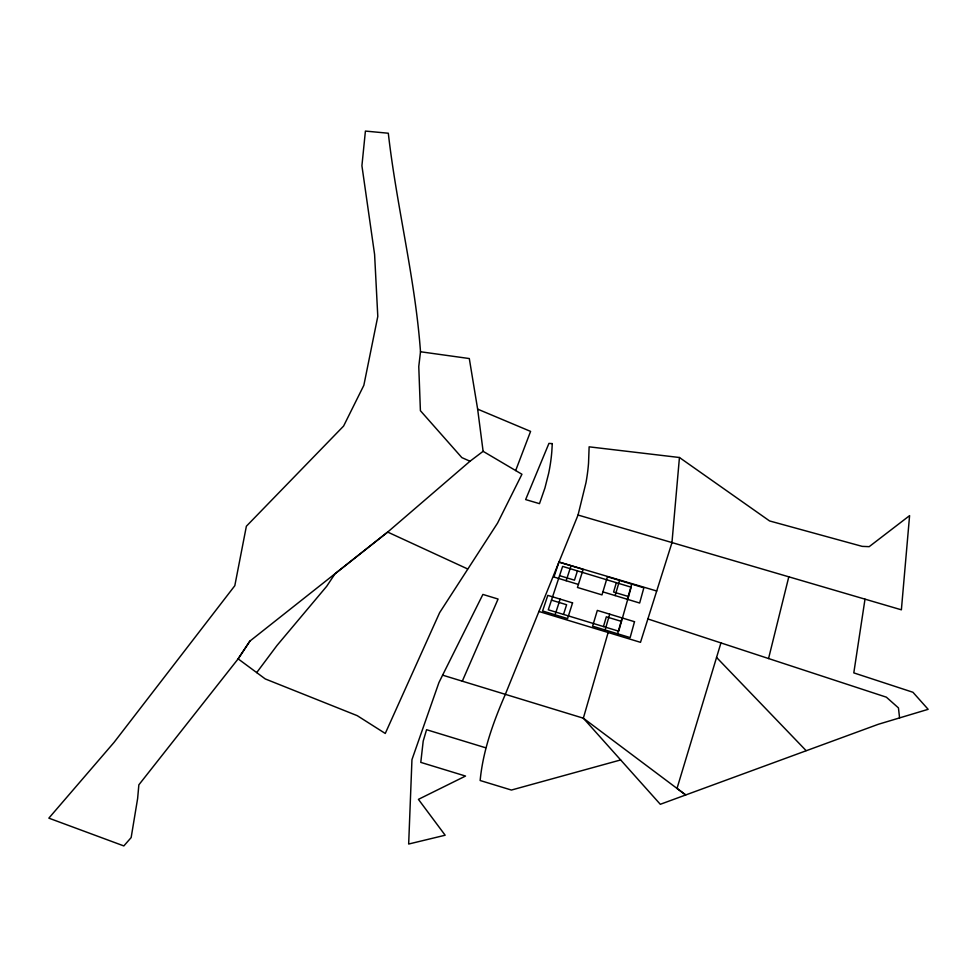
<?xml version="1.0" encoding="UTF-8"?>
<svg xmlns="http://www.w3.org/2000/svg" width="977" height="977" viewBox="0 0 977 977"><rect width="100%" height="100%" fill="white"/><g stroke="black" fill="none" stroke-linecap="round" stroke-linejoin="round"><path stroke-width="1.47" d="M620.651 759.947L511.411 790.051L480.147 780.513C483.004 750.409 493.397 721.93 505.341 694.342L578.042 515.038L585.968 482.723A590.816 335.441 5.5 0 0 588.545 463.049L589.131 446.831L679.442 457.505L671.944 542.748L640.497 642.329L538.913 611.455M420.501 351.757L418.767 366.546L420.403 410.694L461.852 457.615L470.022 461.229L483.114 451.325L477.643 409.131L469.302 358.547L420.501 351.757C415.164 278.164 396.613 206.477 388.309 133.226L365.41 131.077L361.917 165.736L374.594 254.423L377.794 316.438L363.847 385.317L343.599 426.057L246.375 526.224L234.81 585.712L114.065 742.373L48.85 818.152L123.835 845.923L131.15 837.582L137.623 798.563L138.856 784.836L238.144 658.864L249.917 641.083L387.674 532.074L470.022 461.229M864.999 599.182L853.8 672.884L912.933 692.266L928.15 709.326L878.311 724.287L660.305 804.291L583.342 718.193L442.605 675.156L438.929 682.581L411.952 759.642L408.667 844.03L445.158 835.225L418.425 799.357L465.516 776.056L420.782 762.378L423.2 741.103L426.57 729.709L485.642 747.771M768.557 658.547L788.781 576.906M617.623 633.792L622.117 617.928M627.405 599.304L631.716 584.099M608.146 632.498L583.342 718.193L685.695 794.936L677.012 788.415L720.941 642.927M605.105 629.982L609.721 614.167M615.144 595.591L619.577 580.423M603.468 626.562L606.326 616.805L621.482 621.409M616.34 582.683L613.593 592.038L628.529 596.556M563.509 614.411L566.611 604.739L551.468 600.147M577.444 570.898L574.476 580.167L559.565 575.648M555.083 614.789L560.175 599.121M566.159 580.729L571.057 565.707M656.703 591L558.929 562.044L553.935 577.016L578.408 584.441M515.673 470.56L530.584 431.394L477.643 409.131M462.304 681.177L498.075 599.048L482.894 594.431L442.605 675.156M483.114 451.325L521.938 474.26L497.562 523.098L439.638 612.652L385.268 733.458L357.24 715.665L265.268 678.942L238.132 658.852L249.892 641.083M256.695 672.603L276.98 645.492L326.709 586.273L335.013 573.78L387.674 532.074L467.568 568.919M578.042 515.038L901.38 609.819L909.587 515.636L869.188 546.668L862.166 546.363L769.583 520.949L679.442 457.505M558.929 562.031L583.171 569.383L577.444 587.458L601.991 594.895L607.438 576.748L643.855 587.788L639.654 603.029L602.894 591.867M647.873 618.954L886.359 697.175L898.449 707.898L899.573 717.875M716.556 657.436L806.062 750.58M552.286 443.607L551.822 451.484A552.579 312.787 5.5 0 1 548.647 473.381L544.946 487.95L539.487 503.656L525.638 499.577L548.94 443.399L552.286 443.607M634.513 621.702L630.141 637.59L592.599 626.184L597.326 610.405L634.513 621.702M631.179 587.189L618.71 631.191L548.28 609.795L562.63 566.404L631.179 587.189M572.559 602.882L567.588 618.588L542.589 610.991L547.804 595.372L572.559 602.882"/></g></svg>
